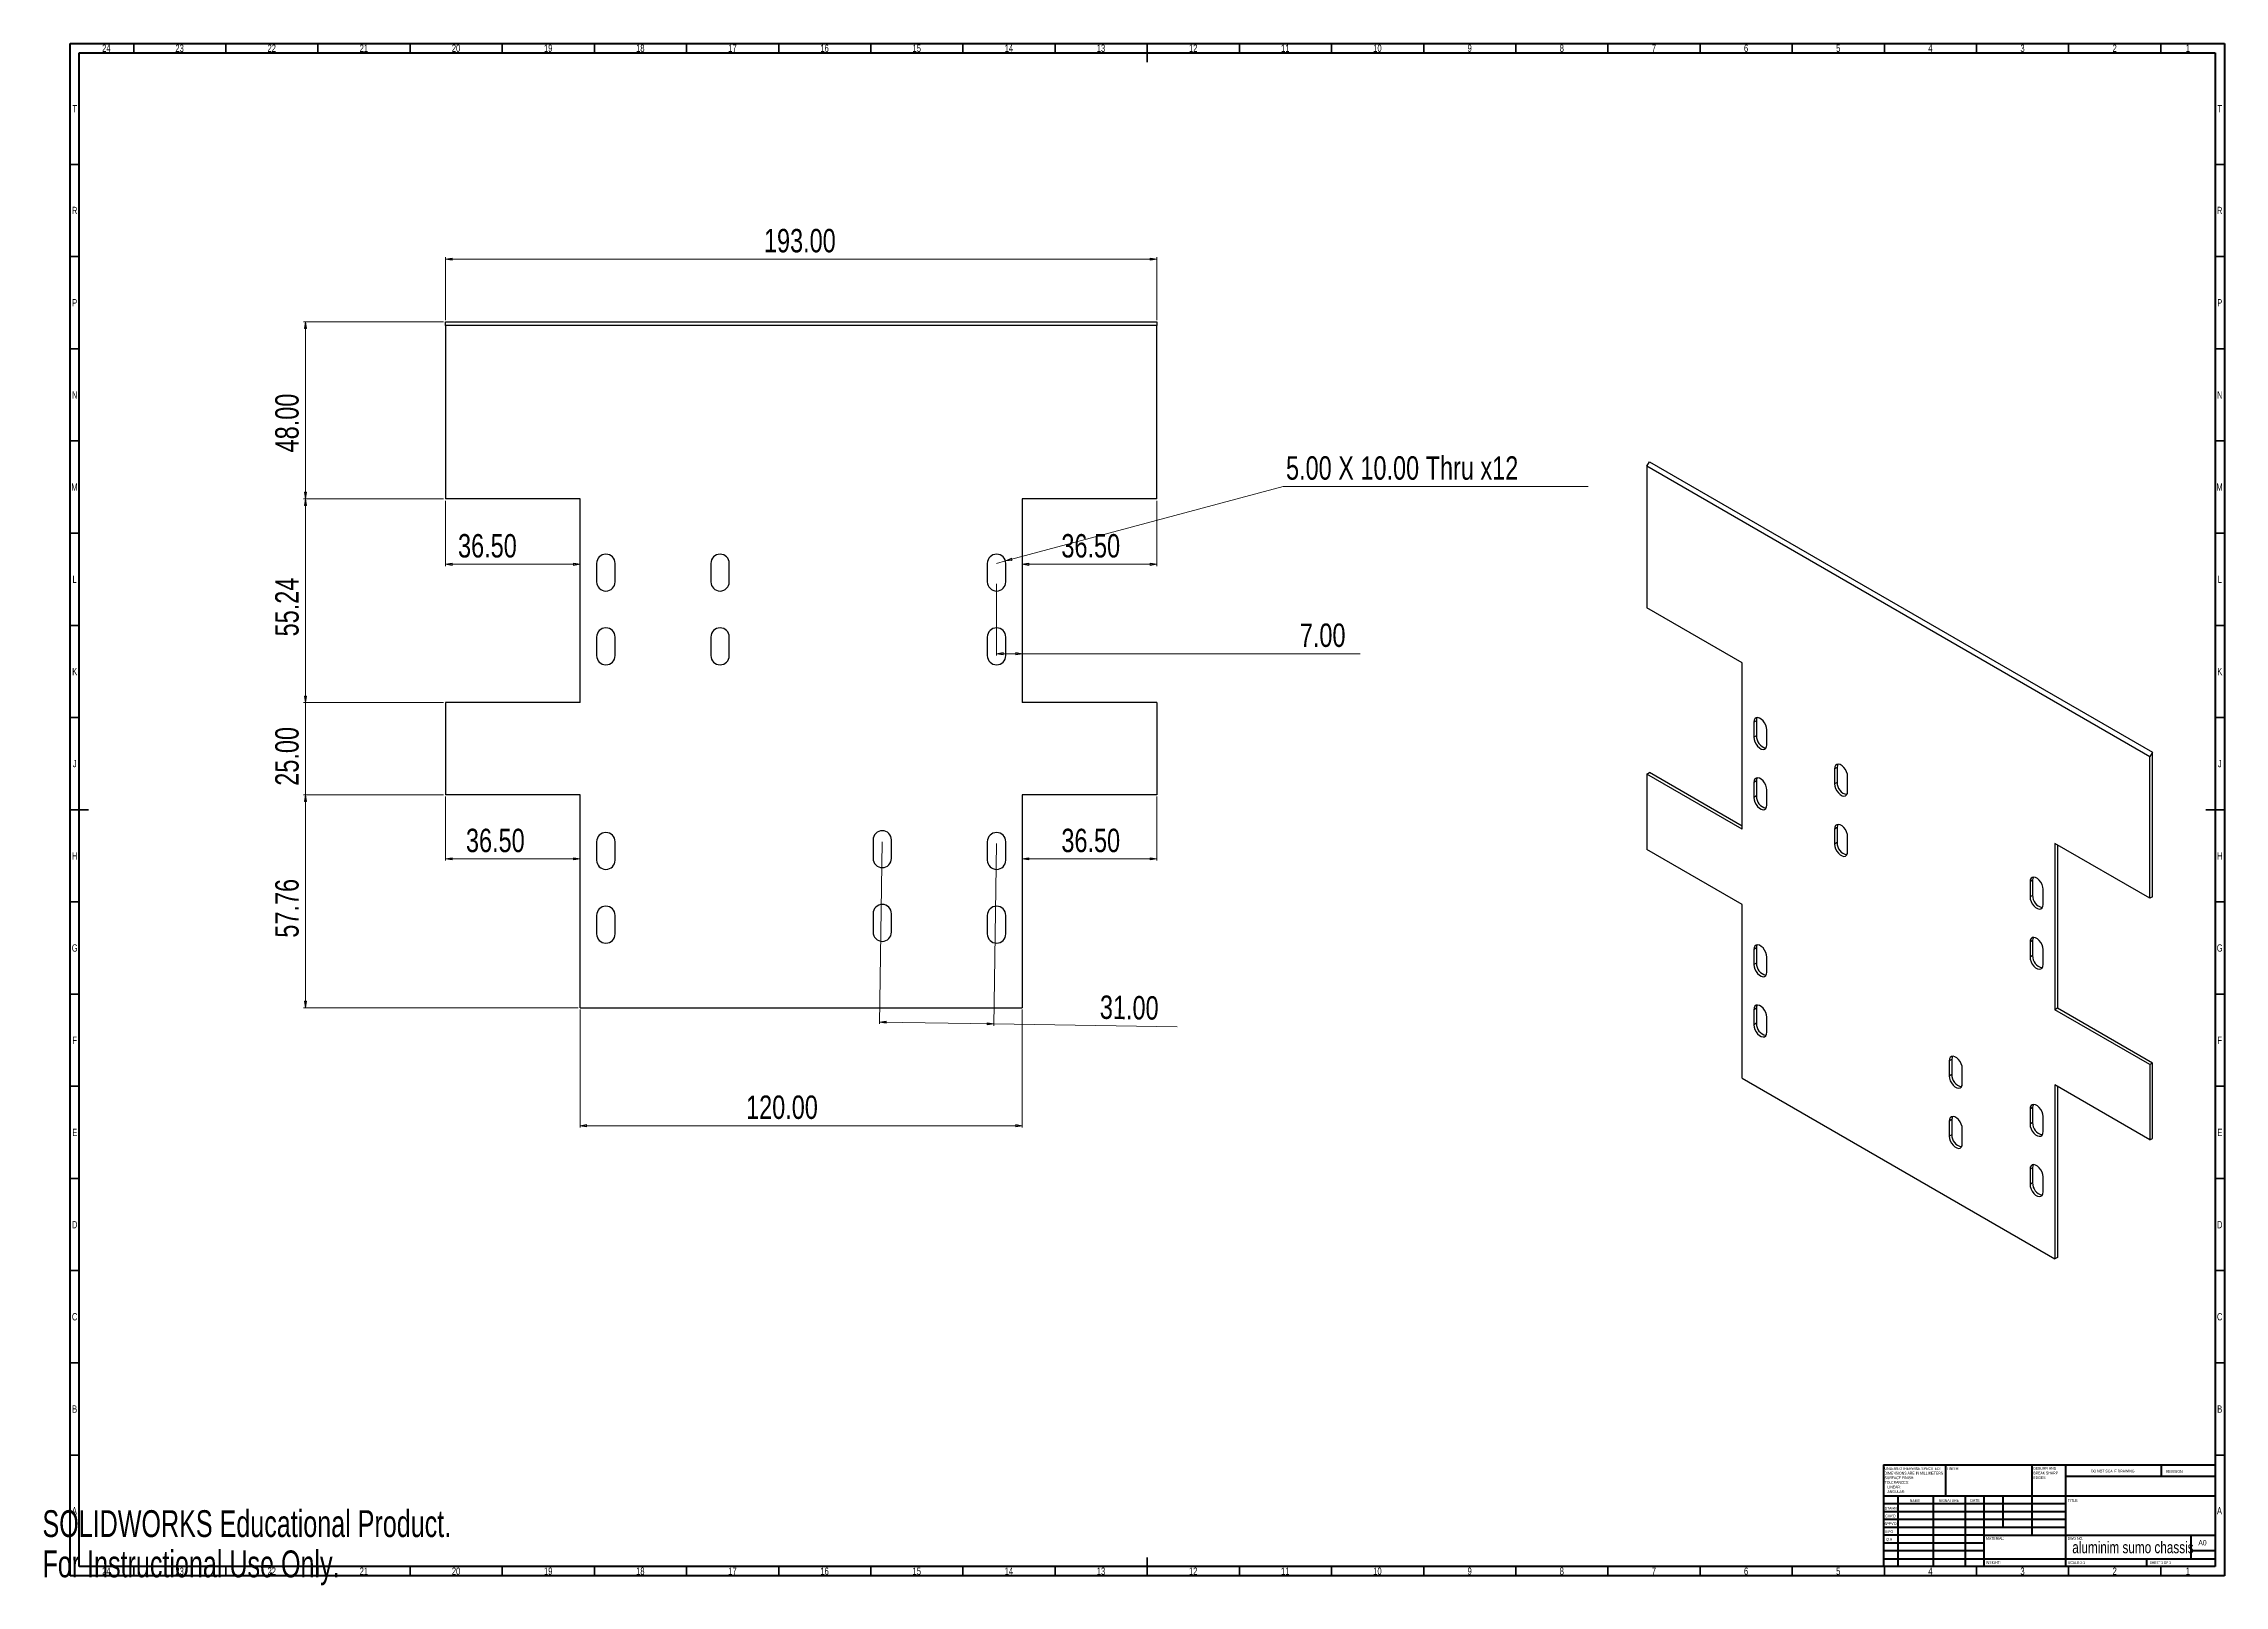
# Model space of a CAD drawing. Header units: millimetres. Extents: x 1 to 1184, y 0 to 836.
import ezdxf

# ---------------------------------------------------------------- set-up
doc = ezdxf.new("R2010")
doc.units = ezdxf.units.MM
doc.styles.add('SLDTEXTSTYLE0', font='TXT', dxfattribs={"width": 0.75})
doc.styles.add('SLDTEXTSTYLE1', font='TXT', dxfattribs={"width": 0.686449})
doc.styles.add('SLDTEXTSTYLE2', font='TXT', dxfattribs={"width": 0.6875})
doc.styles.add('SLDTEXTSTYLE3', font='TXT', dxfattribs={"width": 0.7})
doc.dimstyles.new('SLDDIMSTYLE0', dxfattribs={"dimtxt": 12.7, "dimasz": 3.556, "dimexe": 0, "dimexo": 0.0625, "dimgap": 3.175, "dimtad": 1, "dimlfac": 0.5, "dimrnd": 1e-09, "dimzin": 4, "dimdsep": 46, "dimtxsty": 'SLDTEXTSTYLE0', "dimblk1": 'CLOSED', "dimblk2": 'CLOSED', "dimsah": 1, "dimcen": 0.09, "dimadec": 0, "dimazin": 1, "dimtfac": 1, "dimtofl": 0, "dimtmove": 0, "dimatfit": 3, "dimldrblk": 'CLOSED', "dimfxl": 0, "dimfrac": 2, "dimtolj": 1, "dimtzin": 12, "dimarcsym": 0})
doc.dimstyles.new('SLDDIMSTYLE1', dxfattribs={"dimtxt": 12.7, "dimasz": 3.556, "dimexe": 0, "dimexo": 0.0625, "dimgap": 3.175, "dimtad": 1, "dimlfac": 0.5, "dimrnd": 1e-09, "dimzin": 12, "dimdsep": 46, "dimtxsty": 'SLDTEXTSTYLE0', "dimblk1": 'CLOSED', "dimblk2": 'CLOSED', "dimsah": 1, "dimcen": 0.09, "dimadec": 0, "dimazin": 3, "dimtfac": 1, "dimtofl": 0, "dimtmove": 0, "dimatfit": 3, "dimldrblk": 'CLOSED', "dimfxl": 0, "dimfrac": 2, "dimtolj": 1, "dimtzin": 12, "dimarcsym": 0})
doc.dimstyles.new('SLDDIMSTYLE2', dxfattribs={"dimtxt": 12.7, "dimasz": 3.556, "dimexe": 0, "dimexo": 0.0625, "dimgap": 3.175, "dimtad": 1, "dimlfac": 0.5, "dimrnd": 1e-09, "dimzin": 4, "dimdsep": 46, "dimtxsty": 'SLDTEXTSTYLE0', "dimblk1": 'CLOSED', "dimblk2": 'CLOSED', "dimsah": 1, "dimcen": 0.09, "dimadec": 0, "dimazin": 1, "dimtfac": 1, "dimtmove": 0, "dimatfit": 0, "dimldrblk": 'CLOSED', "dimfxl": 0, "dimfrac": 2, "dimtolj": 1, "dimtzin": 12, "dimarcsym": 0})
doc.dimstyles.new('SLDDIMSTYLE3', dxfattribs={"dimtxt": 12.7, "dimasz": 3.556, "dimexe": 0, "dimexo": 0.0625, "dimgap": 3.175, "dimtad": 0, "dimtih": 1, "dimtoh": 1, "dimlfac": 0.5, "dimrnd": 1e-09, "dimzin": 4, "dimdsep": 46, "dimtxsty": 'SLDTEXTSTYLE0', "dimblk1": 'CLOSED', "dimblk2": 'CLOSED', "dimsah": 1, "dimcen": 0, "dimadec": 0, "dimazin": 1, "dimtfac": 1, "dimtofl": 0, "dimtmove": 0, "dimatfit": 3, "dimldrblk": 'CLOSED', "dimfxl": 0, "dimfrac": 2, "dimtolj": 1, "dimtzin": 12, "dimarcsym": 0})

# ---------------------------------------------------------------- blocks, each defined once
blk = doc.blocks.new('_Closed')
at = {"color": 0, "linetype": 'ByBlock', "lineweight": -2}
for p, q in [((-1, 0.166667), (0, 0)), ((-1, 0.166667), (-1, -0.166667)), ((0, 0), (-1, -0.166667)), ((0, 0), (-1, 0))]:
    blk.add_line(p, q, dxfattribs=at)
blk = doc.blocks.new('_D')
at = {"color": 7, "linetype": 'Continuous', "lineweight": 0}
for p, q in [((218.7, 686.1), (218.7, 720.1)), ((218.7, 719.1), (604.7, 719.1)), ((604.7, 686.1), (604.7, 720.1))]:
    blk.add_line(p, q, dxfattribs=at)
at = {"color": 7, "linetype": 'Continuous', "lineweight": 18, "xscale": 3.556, "yscale": 3.556, "rotation": 180.0000000000004}
blk.add_blockref('_Closed', (218.7, 719.1, -1), dxfattribs=at)
at = {"color": 7, "linetype": 'Continuous', "lineweight": 18, "xscale": 3.556, "yscale": 3.556}
blk.add_blockref('_Closed', (604.7, 719.1, -1), dxfattribs=at)
at = {"color": 7, "linetype": 'Continuous', "lineweight": 18, "insert": (391.5, 735.5), "char_height": 12.7, "attachment_point": 1, "style": 'SLDTEXTSTYLE0'}
blk.add_mtext('193.00', dxfattribs=at)
blk = doc.blocks.new('_D_1')
at = {"color": 7, "linetype": 'Continuous', "lineweight": 0}
for p, q in [((217.7, 685.1), (141.7, 685.1)), ((142.7, 685.1), (142.7, 589.1)), ((217.7, 589.1), (141.7, 589.1))]:
    blk.add_line(p, q, dxfattribs=at)
at = {"color": 7, "linetype": 'Continuous', "lineweight": 18, "xscale": 3.556, "yscale": 3.556}
for p, rotation in [((142.7, 685.1, -1), 90.0000000000004), ((142.7, 589.1, -1), 270.0000000000004)]:
    blk.add_blockref('_Closed', p, dxfattribs=dict(at, rotation=rotation))
at = {"color": 7, "linetype": 'Continuous', "lineweight": 18, "insert": (126.3, 614.3), "char_height": 12.7, "attachment_point": 1, "rotation": 90, "style": 'SLDTEXTSTYLE0'}
blk.add_mtext('48.00', dxfattribs=at)
blk = doc.blocks.new('_D_2')
at = {"color": 7, "linetype": 'Continuous', "lineweight": 0}
for p, q in [((217.7, 589.1), (141.7, 589.1)), ((142.7, 478.6), (142.7, 589.1)), ((217.7, 478.6), (141.7, 478.6))]:
    blk.add_line(p, q, dxfattribs=at)
at = {"color": 7, "linetype": 'Continuous', "lineweight": 18, "xscale": 3.556, "yscale": 3.556}
for p, rotation in [((142.7, 589.1, -1), 90.00000000000041), ((142.7, 478.6, -1), 270.0000000000004)]:
    blk.add_blockref('_Closed', p, dxfattribs=dict(at, rotation=rotation))
at = {"color": 7, "linetype": 'Continuous', "lineweight": 18, "insert": (126.3, 514.5), "char_height": 12.7, "attachment_point": 1, "rotation": 90, "style": 'SLDTEXTSTYLE0'}
blk.add_mtext('55.24', dxfattribs=at)
blk = doc.blocks.new('_D_3')
at = {"color": 7, "linetype": 'Continuous', "lineweight": 0}
for p, q in [((217.7, 478.6), (141.7, 478.6)), ((142.7, 478.6), (142.7, 485)), ((142.7, 478.6), (142.7, 428.6)), ((217.7, 428.6), (141.7, 428.6)), ((142.7, 428.6), (142.7, 422.3))]:
    blk.add_line(p, q, dxfattribs=at)
at = {"color": 7, "linetype": 'Continuous', "lineweight": 18, "xscale": 3.556, "yscale": 3.556}
for p, rotation in [((142.7, 478.6, -1), 270.0000000000004), ((142.7, 428.6, -1), 90.0000000000004)]:
    blk.add_blockref('_Closed', p, dxfattribs=dict(at, rotation=rotation))
at = {"color": 7, "linetype": 'Continuous', "lineweight": 18, "insert": (126.3, 433.5), "char_height": 12.7, "attachment_point": 1, "rotation": 90, "style": 'SLDTEXTSTYLE0'}
blk.add_mtext('25.00', dxfattribs=at)
blk = doc.blocks.new('_D_4')
at = {"color": 7, "linetype": 'Continuous', "lineweight": 0}
for p, q in [((217.7, 428.6), (141.7, 428.6)), ((142.7, 313.1), (142.7, 428.6)), ((290.7, 313.1), (141.7, 313.1))]:
    blk.add_line(p, q, dxfattribs=at)
at = {"color": 7, "linetype": 'Continuous', "lineweight": 18, "xscale": 3.556, "yscale": 3.556}
for p, rotation in [((142.7, 428.6, -1), 90.0000000000004), ((142.7, 313.1, -1), 270.0000000000004)]:
    blk.add_blockref('_Closed', p, dxfattribs=dict(at, rotation=rotation))
at = {"color": 7, "linetype": 'Continuous', "lineweight": 18, "insert": (126.3, 351.1), "char_height": 12.7, "attachment_point": 1, "rotation": 90, "style": 'SLDTEXTSTYLE0'}
blk.add_mtext('57.76', dxfattribs=at)
blk = doc.blocks.new('_D_5')
at = {"color": 7, "linetype": 'Continuous', "lineweight": 0}
for p, q in [((291.7, 312.1), (291.7, 248.1)), ((531.7, 312.1), (531.7, 248.1)), ((291.7, 249.1), (531.7, 249.1))]:
    blk.add_line(p, q, dxfattribs=at)
at = {"color": 7, "linetype": 'Continuous', "lineweight": 18, "xscale": 3.556, "yscale": 3.556, "rotation": 180.0000000000004}
blk.add_blockref('_Closed', (291.7, 249.1, -1), dxfattribs=at)
at = {"color": 7, "linetype": 'Continuous', "lineweight": 18, "xscale": 3.556, "yscale": 3.556}
blk.add_blockref('_Closed', (531.7, 249.1, -1), dxfattribs=at)
at = {"color": 7, "linetype": 'Continuous', "lineweight": 18, "insert": (381.8, 265.5), "char_height": 12.7, "attachment_point": 1, "style": 'SLDTEXTSTYLE0'}
blk.add_mtext('120.00', dxfattribs=at)
blk = doc.blocks.new('_D_6')
at = {"color": 7, "linetype": 'Continuous', "lineweight": 0}
for p, q in [((522.5, 555.4), (673.2, 595.8)), ((673.2, 595.8), (838.7, 595.8)), ((517.7, 554.1), (522.5, 555.4))]:
    blk.add_line(p, q, dxfattribs=at)
at = {"color": 7, "linetype": 'Continuous', "lineweight": 18, "xscale": 3.556, "yscale": 3.556, "rotation": 195.0000000000003}
blk.add_blockref('_Closed', (522.5, 555.4, -1), dxfattribs=at)
at = {"color": 7, "linetype": 'Continuous', "lineweight": 18, "insert": (674.8, 612.2), "char_height": 12.7, "attachment_point": 1, "style": 'SLDTEXTSTYLE0'}
blk.add_mtext('5.00 X 10.00 Thru x12', dxfattribs=at)
blk = doc.blocks.new('_D_7')
at = {"color": 7, "linetype": 'Continuous', "lineweight": 0}
for p, q in [((218.7, 427.6), (218.7, 392.9)), ((291.7, 393.9), (218.7, 393.9))]:
    blk.add_line(p, q, dxfattribs=at)
at = {"color": 7, "linetype": 'Continuous', "lineweight": 18, "xscale": 3.556, "yscale": 3.556, "rotation": 180.0000000000004}
blk.add_blockref('_Closed', (218.7, 393.9, -1), dxfattribs=at)
at = {"color": 7, "linetype": 'Continuous', "lineweight": 18, "xscale": 3.556, "yscale": 3.556}
blk.add_blockref('_Closed', (291.7, 393.9, -1), dxfattribs=at)
at = {"color": 7, "linetype": 'Continuous', "lineweight": 18, "insert": (229.8, 410.2), "char_height": 12.7, "attachment_point": 1, "style": 'SLDTEXTSTYLE0'}
blk.add_mtext('36.50', dxfattribs=at)
blk = doc.blocks.new('_D_8')
at = {"color": 7, "linetype": 'Continuous', "lineweight": 0}
for p, q in [((604.7, 427.6), (604.7, 392.9)), ((604.7, 393.9), (531.7, 393.9))]:
    blk.add_line(p, q, dxfattribs=at)
at = {"color": 7, "linetype": 'Continuous', "lineweight": 18, "xscale": 3.556, "yscale": 3.556, "rotation": 180.0000000000004}
blk.add_blockref('_Closed', (531.7, 393.9, -1), dxfattribs=at)
at = {"color": 7, "linetype": 'Continuous', "lineweight": 18, "xscale": 3.556, "yscale": 3.556}
blk.add_blockref('_Closed', (604.7, 393.9, -1), dxfattribs=at)
at = {"color": 7, "linetype": 'Continuous', "lineweight": 18, "insert": (552.9, 410.2), "char_height": 12.7, "attachment_point": 1, "style": 'SLDTEXTSTYLE0'}
blk.add_mtext('36.50', dxfattribs=at)
blk = doc.blocks.new('_D_9')
at = {"color": 7, "linetype": 'Continuous', "lineweight": 0}
for p, q in [((218.7, 588.1), (218.7, 552.6)), ((291.7, 553.6), (218.7, 553.6))]:
    blk.add_line(p, q, dxfattribs=at)
at = {"color": 7, "linetype": 'Continuous', "lineweight": 18, "xscale": 3.556, "yscale": 3.556, "rotation": 180.0000000000004}
blk.add_blockref('_Closed', (218.7, 553.6, -1), dxfattribs=at)
at = {"color": 7, "linetype": 'Continuous', "lineweight": 18, "xscale": 3.556, "yscale": 3.556}
blk.add_blockref('_Closed', (291.7, 553.6, -1), dxfattribs=at)
at = {"color": 7, "linetype": 'Continuous', "lineweight": 18, "insert": (225.5, 570), "char_height": 12.7, "attachment_point": 1, "style": 'SLDTEXTSTYLE0'}
blk.add_mtext('36.50', dxfattribs=at)
blk = doc.blocks.new('_D_10')
at = {"color": 7, "linetype": 'Continuous', "lineweight": 0}
for p, q in [((604.7, 588.1), (604.7, 552.6)), ((604.7, 553.6), (531.7, 553.6))]:
    blk.add_line(p, q, dxfattribs=at)
at = {"color": 7, "linetype": 'Continuous', "lineweight": 18, "xscale": 3.556, "yscale": 3.556, "rotation": 180.0000000000004}
blk.add_blockref('_Closed', (531.7, 553.6, -1), dxfattribs=at)
at = {"color": 7, "linetype": 'Continuous', "lineweight": 18, "xscale": 3.556, "yscale": 3.556}
blk.add_blockref('_Closed', (604.7, 553.6, -1), dxfattribs=at)
at = {"color": 7, "linetype": 'Continuous', "lineweight": 18, "insert": (552.9, 570), "char_height": 12.7, "attachment_point": 1, "style": 'SLDTEXTSTYLE0'}
blk.add_mtext('36.50', dxfattribs=at)
blk = doc.blocks.new('_D_11')
at = {"color": 7, "linetype": 'Continuous', "lineweight": 0}
for p, q in [((455.7, 403.1), (454.2, 304.3)), ((517.7, 402.1), (516.2, 303.3)), ((454.2, 305.3), (516.2, 304.3)), ((516.2, 304.3), (615.8, 302.8))]:
    blk.add_line(p, q, dxfattribs=at)
at = {"color": 7, "linetype": 'Continuous', "lineweight": 18, "xscale": 3.556, "yscale": 3.556}
for p, rotation in [((454.2, 305.3, -1), 179.1095225307672), ((516.2, 304.3, -1), 359.1095225307672)]:
    blk.add_blockref('_Closed', p, dxfattribs=dict(at, rotation=rotation))
at = {"color": 7, "linetype": 'Continuous', "lineweight": 18, "insert": (573.9, 319.8), "char_height": 12.7, "attachment_point": 1, "rotation": 359.1095, "style": 'SLDTEXTSTYLE0'}
blk.add_mtext('31.00', dxfattribs=at)
blk = doc.blocks.new('_D_12')
at = {"color": 7, "linetype": 'Continuous', "lineweight": 0}
for p, q in [((517.7, 543.1), (517.7, 504.1)), ((517.7, 505.1), (531.7, 505.1)), ((531.7, 505.1), (715.1, 505.1))]:
    blk.add_line(p, q, dxfattribs=at)
at = {"color": 7, "linetype": 'Continuous', "lineweight": 18, "xscale": 3.556, "yscale": 3.556, "rotation": 180.0000000000004}
blk.add_blockref('_Closed', (517.7, 505.1, -1), dxfattribs=at)
at = {"color": 7, "linetype": 'Continuous', "lineweight": 18, "xscale": 3.556, "yscale": 3.556}
blk.add_blockref('_Closed', (531.7, 505.1, -1), dxfattribs=at)
at = {"color": 7, "linetype": 'Continuous', "lineweight": 18, "insert": (682.3, 521.5), "char_height": 12.7, "attachment_point": 1, "style": 'SLDTEXTSTYLE0'}
blk.add_mtext('7.00', dxfattribs=at)

msp = doc.modelspace()

# ---------------------------------------------------------------- linework, layer by layer
at = {"color": 7, "linetype": 'Continuous', "lineweight": 70}
for p, q in [((15, 5), (15, 836)), ((15, 836), (1184, 836)), ((20, 10), (20, 831)), ((20, 831), (1179, 831)), ((1179, 831), (1179, 10)), ((1184, 836), (1184, 5)), ((1184, 5), (15, 5)), ((1179, 10), (20, 10))]:
    msp.add_line(p, q, dxfattribs=at)
at = {"color": 7, "linetype": 'Continuous', "lineweight": 35}
for p, q in [((49.5, 831), (49.5, 836)), ((99.5, 831), (99.5, 836)), ((149.5, 831), (149.5, 836)), ((199.5, 831), (199.5, 836)), ((249.5, 831), (249.5, 836)), ((299.5, 831), (299.5, 836)), ((349.5, 831), (349.5, 836)), ((399.5, 831), (399.5, 836)), ((449.5, 831), (449.5, 836)), ((499.5, 831), (499.5, 836)), ((549.5, 831), (549.5, 836)), ((599.5, 836), (599.5, 826)), ((599.5, 831), (599.5, 836)), ((649.5, 831), (649.5, 836)), ((699.5, 831), (699.5, 836)), ((749.5, 831), (749.5, 836)), ((799.5, 831), (799.5, 836)), ((849.5, 831), (849.5, 836)), ((899.5, 831), (899.5, 836)), ((949.5, 831), (949.5, 836)), ((999.5, 831), (999.5, 836)), ((1049.5, 831), (1049.5, 836)), ((1099.5, 831), (1099.5, 836)), ((1149.5, 831), (1149.5, 836)), ((20, 770.5), (15, 770.5)), ((1179, 770.5), (1184, 770.5)), ((20, 720.5), (15, 720.5)), ((1179, 720.5), (1184, 720.5)), ((20, 670.5), (15, 670.5)), ((1179, 670.5), (1184, 670.5)), ((20, 620.5), (15, 620.5)), ((1179, 620.5), (1184, 620.5)), ((20, 570.5), (15, 570.5)), ((1179, 570.5), (1184, 570.5)), ((20, 520.5), (15, 520.5)), ((1179, 520.5), (1184, 520.5)), ((20, 470.5), (15, 470.5)), ((1179, 470.5), (1184, 470.5)), ((15, 420.5), (25, 420.5)), ((20, 420.5), (15, 420.5)), ((1184, 420.5), (1174, 420.5)), ((1179, 420.5), (1184, 420.5)), ((20, 370.5), (15, 370.5)), ((1179, 370.5), (1184, 370.5)), ((20, 320.5), (15, 320.5)), ((1179, 320.5), (1184, 320.5)), ((20, 270.5), (15, 270.5)), ((1179, 270.5), (1184, 270.5)), ((20, 220.5), (15, 220.5)), ((1179, 220.5), (1184, 220.5)), ((20, 170.5), (15, 170.5)), ((1179, 170.5), (1184, 170.5)), ((20, 120.5), (15, 120.5)), ((1179, 120.5), (1184, 120.5)), ((20, 70.5), (15, 70.5)), ((1179, 70.5), (1184, 70.5)), ((599.5, 5), (599.5, 15)), ((49.5, 10), (49.5, 5)), ((99.5, 10), (99.5, 5)), ((149.5, 10), (149.5, 5)), ((199.5, 10), (199.5, 5)), ((249.5, 10), (249.5, 5)), ((299.5, 10), (299.5, 5)), ((349.5, 10), (349.5, 5)), ((399.5, 10), (399.5, 5)), ((449.5, 10), (449.5, 5)), ((499.5, 10), (499.5, 5)), ((549.5, 10), (549.5, 5)), ((599.5, 10), (599.5, 5)), ((649.5, 10), (649.5, 5)), ((699.5, 10), (699.5, 5)), ((749.5, 10), (749.5, 5)), ((799.5, 10), (799.5, 5)), ((849.5, 10), (849.5, 5)), ((899.5, 10), (899.5, 5)), ((949.5, 10), (949.5, 5)), ((999.5, 10), (999.5, 5)), ((1049.5, 10), (1049.5, 5)), ((1099.5, 10), (1099.5, 5)), ((1149.5, 10), (1149.5, 5))]:
    msp.add_line(p, q, dxfattribs=at)
at = {"color": 7, "linetype": 'Continuous', "lineweight": 25}
for p, q in [((218.711, 685.111), (604.711, 685.111)), ((218.711, 683.111), (218.711, 685.111)), ((218.711, 683.111), (218.711, 589.111)), ((604.711, 683.111), (218.711, 683.111)), ((604.711, 685.111), (604.711, 683.111)), ((604.711, 589.111), (604.711, 683.111)), ((870.65, 606.762), (872.064, 609.212)), ((1143.593, 449.195), (870.65, 606.762)), ((870.65, 606.762), (870.65, 530.007)), ((872.064, 609.212), (1145.007, 451.645)), ((291.711, 589.111), (218.711, 589.111)), ((291.711, 478.63), (291.711, 589.111)), ((604.711, 589.111), (531.711, 589.111)), ((531.711, 589.111), (531.711, 478.63)), ((300.711, 554.111), (300.711, 544.111)), ((310.711, 544.111), (310.711, 554.111)), ((362.711, 554.111), (362.711, 544.111)), ((372.711, 544.111), (372.711, 554.111)), ((512.711, 554.111), (512.711, 544.111)), ((522.711, 544.111), (522.711, 554.111)), ((922.269, 500.208), (870.65, 530.007)), ((300.711, 514.111), (300.711, 504.111)), ((310.711, 504.111), (310.711, 514.111)), ((362.711, 514.111), (362.711, 504.111)), ((372.711, 504.111), (372.711, 514.111)), ((512.711, 514.111), (512.711, 504.111)), ((522.711, 504.111), (522.711, 514.111)), ((922.269, 409.996), (922.269, 500.208)), ((218.711, 478.63), (218.711, 428.63)), ((291.711, 478.63), (218.711, 478.63)), ((604.711, 478.63), (531.711, 478.63)), ((604.711, 478.63), (604.711, 428.63)), ((930.047, 468.772), (928.633, 467.956)), ((928.633, 467.956), (928.633, 459.79)), ((930.047, 468.772), (930.047, 460.607)), ((935.704, 455.708), (935.704, 463.874)), ((930.047, 460.607), (928.633, 459.79)), ((1145.007, 451.645), (1143.593, 449.195)), ((1145.007, 373.257), (1145.007, 451.645)), ((870.65, 439.794), (872.064, 440.611)), ((870.65, 439.794), (870.65, 398.967)), ((922.269, 409.996), (870.65, 439.794)), ((922.269, 411.628), (872.064, 440.611)), ((973.887, 443.463), (972.473, 442.647)), ((972.473, 442.647), (972.473, 434.482)), ((973.887, 443.463), (973.887, 435.298)), ((979.544, 430.4), (979.544, 438.565)), ((1143.593, 372.441), (1143.593, 449.195)), ((291.711, 428.63), (218.711, 428.63)), ((291.711, 313.111), (291.711, 428.63)), ((531.711, 428.63), (531.711, 313.111)), ((604.711, 428.63), (531.711, 428.63)), ((930.047, 436.11), (928.633, 435.294)), ((928.633, 435.294), (928.633, 427.129)), ((930.047, 427.945), (928.633, 427.129)), ((930.047, 436.11), (930.047, 427.945)), ((935.704, 423.047), (935.704, 431.212)), ((973.887, 435.298), (972.473, 434.482)), ((300.711, 403.148), (300.711, 393.148)), ((310.711, 393.148), (310.711, 403.148)), ((450.711, 404.111), (450.711, 394.111)), ((460.711, 394.111), (460.711, 404.111)), ((512.711, 403.148), (512.711, 393.148)), ((522.711, 393.148), (522.711, 403.148)), ((973.887, 410.802), (972.473, 409.985)), ((972.473, 409.985), (972.473, 401.82)), ((973.887, 402.636), (972.473, 401.82)), ((973.887, 410.802), (973.887, 402.636)), ((979.544, 397.738), (979.544, 405.903)), ((922.269, 369.169), (870.65, 398.967)), ((1143.593, 372.441), (1091.974, 402.24)), ((1091.974, 402.24), (1091.974, 312.027)), ((1093.389, 401.423), (1093.389, 312.843)), ((1079.953, 382.233), (1078.539, 381.416)), ((1078.539, 381.416), (1078.539, 373.251)), ((1079.953, 382.233), (1079.953, 374.067)), ((922.269, 274.843), (922.269, 369.169)), ((1079.953, 374.067), (1078.539, 373.251)), ((1085.61, 369.169), (1085.61, 377.334)), ((1145.007, 373.257), (1143.593, 372.441)), ((300.711, 363.148), (300.711, 353.148)), ((310.711, 353.148), (310.711, 363.148)), ((450.711, 364.111), (450.711, 354.111)), ((460.711, 354.111), (460.711, 364.111)), ((512.711, 363.148), (512.711, 353.148)), ((522.711, 353.148), (522.711, 363.148)), ((930.047, 345.504), (928.633, 344.688)), ((928.633, 344.688), (928.633, 336.522)), ((930.047, 345.504), (930.047, 337.339)), ((1079.953, 349.571), (1078.539, 348.755)), ((1078.539, 348.755), (1078.539, 340.589)), ((1079.953, 349.571), (1079.953, 341.406)), ((1085.61, 336.507), (1085.61, 344.673)), ((930.047, 337.339), (928.633, 336.522)), ((935.704, 332.44), (935.704, 340.606)), ((1079.953, 341.406), (1078.539, 340.589)), ((291.711, 313.111), (531.711, 313.111)), ((930.047, 312.843), (928.633, 312.026)), ((928.633, 312.026), (928.633, 303.861)), ((930.047, 312.843), (930.047, 304.677)), ((935.704, 299.779), (935.704, 307.944)), ((1093.389, 312.843), (1091.974, 312.027)), ((1143.593, 282.228), (1091.974, 312.027)), ((1145.007, 283.044), (1093.389, 312.843)), ((930.047, 304.677), (928.633, 303.861)), ((1036.113, 285.06), (1034.699, 284.244)), ((1034.699, 284.244), (1034.699, 276.079)), ((1036.113, 285.06), (1036.113, 276.895)), ((922.269, 274.843), (1091.974, 176.874)), ((1036.113, 276.895), (1034.699, 276.079)), ((1041.77, 271.997), (1041.77, 280.162)), ((1145.007, 283.044), (1143.593, 282.228)), ((1143.593, 282.228), (1143.593, 241.401)), ((1145.007, 242.217), (1145.007, 283.044)), ((1091.974, 271.2), (1091.974, 176.874)), ((1143.593, 241.401), (1091.974, 271.2)), ((1093.389, 270.383), (1093.389, 177.691)), ((1036.113, 252.399), (1034.699, 251.582)), ((1034.699, 251.582), (1034.699, 243.417)), ((1036.113, 252.399), (1036.113, 244.233)), ((1079.953, 258.965), (1078.539, 258.148)), ((1078.539, 258.148), (1078.539, 249.983)), ((1079.953, 250.799), (1078.539, 249.983)), ((1079.953, 258.965), (1079.953, 250.799)), ((1085.61, 245.901), (1085.61, 254.066)), ((1036.113, 244.233), (1034.699, 243.417)), ((1041.77, 239.335), (1041.77, 247.5)), ((1143.593, 241.401), (1145.007, 242.217)), ((1079.953, 226.303), (1078.539, 225.487)), ((1078.539, 225.487), (1078.539, 217.321)), ((1079.953, 226.303), (1079.953, 218.138)), ((1079.953, 218.138), (1078.539, 217.321)), ((1085.61, 213.239), (1085.61, 221.405)), ((1093.389, 177.691), (1091.974, 176.874))]:
    msp.add_line(p, q, dxfattribs=at)
at = {"color": 7, "linetype": 'Continuous', "lineweight": 50}
for p, q in [((999, 65.25), (1179, 65.25)), ((999, 65.25), (999, 10)), ((1032.8, 48.25), (1032.8, 65.25)), ((1079.6, 65.25), (1079.6, 27)), ((1097.8, 65.25), (1097.8, 10)), ((1149.8, 58.875), (1149.8, 65.25)), ((1179, 48.25), (999, 48.25)), ((1006.8, 48.25), (1006.8, 10)), ((1025.991, 48.25), (1025.991, 10)), ((1043.399, 48.25), (1043.399, 10)), ((1053.6, 10), (1053.6, 48.25)), ((1064, 31.25), (1064, 48.25)), ((1179, 58.875), (1097.8, 58.875)), ((1097.8, 44), (999, 44)), ((1097.8, 39.75), (999, 39.75)), ((1097.8, 35.5), (999, 35.5)), ((1097.8, 31.25), (999, 31.25)), ((1053.6, 27), (999, 27)), ((1053.6, 27), (1179, 27)), ((1166, 14.25), (1166, 27)), ((1053.6, 22.75), (999, 22.75)), ((1053.6, 18.5), (999, 18.5)), ((999, 14.25), (1179, 14.25)), ((1142, 10), (1142, 14.25)), ((1179, 18.5), (1166, 18.5))]:
    msp.add_line(p, q, dxfattribs=at)
at = {"color": 7, "linetype": 'Continuous', "lineweight": 25, "flags": 128}
for points in [[(935.704, 463.874), (935.56, 465.107), (935.142, 466.405), (934.483, 467.664), (933.637, 468.781), (932.671, 469.665), (931.665, 470.246), (930.699, 470.476), (929.853, 470.337), (929.194, 469.839), (928.776, 469.023), (928.633, 467.956)], [(930.478, 470.476), (930.19, 469.84), (930.047, 468.772)], [(928.633, 459.79), (928.776, 458.557), (929.194, 457.259), (929.853, 456), (930.699, 454.883), (931.665, 453.999), (932.671, 453.418), (933.637, 453.188), (934.483, 453.327), (935.142, 453.825), (935.56, 454.641), (935.704, 455.708)], [(979.544, 438.565), (979.401, 439.798), (978.983, 441.096), (978.324, 442.355), (977.477, 443.472), (976.512, 444.357), (975.506, 444.938), (974.54, 445.168), (973.694, 445.028), (973.035, 444.53), (972.616, 443.715), (972.473, 442.647)], [(974.318, 445.168), (974.031, 444.531), (973.887, 443.463)], [(935.704, 431.212), (935.56, 432.445), (935.142, 433.743), (934.483, 435.002), (933.637, 436.119), (932.671, 437.004), (931.665, 437.585), (930.699, 437.815), (929.853, 437.675), (929.194, 437.177), (928.776, 436.362), (928.633, 435.294)], [(928.633, 427.129), (928.776, 425.896), (929.194, 424.597), (929.853, 423.339), (930.699, 422.222), (931.665, 421.337), (932.671, 420.756), (933.637, 420.526), (934.483, 420.666), (935.142, 421.163), (935.56, 421.979), (935.704, 423.047)], [(930.478, 437.815), (930.19, 437.178), (930.047, 436.11)], [(972.473, 434.482), (972.616, 433.249), (973.035, 431.95), (973.694, 430.692), (974.54, 429.575), (975.506, 428.69), (976.512, 428.109), (977.477, 427.879), (978.324, 428.019), (978.983, 428.516), (979.401, 429.332), (979.544, 430.4)], [(979.544, 405.903), (979.401, 407.136), (978.983, 408.435), (978.324, 409.693), (977.477, 410.81), (976.512, 411.695), (975.506, 412.276), (974.54, 412.506), (973.694, 412.367), (973.035, 411.869), (972.616, 411.053), (972.473, 409.985)], [(974.318, 412.506), (974.031, 411.869), (973.887, 410.802)], [(972.473, 401.82), (972.616, 400.587), (973.035, 399.289), (973.694, 398.03), (974.54, 396.913), (975.506, 396.028), (976.512, 395.447), (977.477, 395.217), (978.324, 395.357), (978.983, 395.855), (979.401, 396.67), (979.544, 397.738)], [(1085.61, 377.334), (1085.467, 378.567), (1085.049, 379.866), (1084.39, 381.124), (1083.544, 382.241), (1082.578, 383.126), (1081.572, 383.707), (1080.606, 383.937), (1079.76, 383.798), (1079.101, 383.3), (1078.682, 382.484), (1078.539, 381.416)], [(1080.384, 383.937), (1080.097, 383.3), (1079.953, 382.233)], [(1078.539, 373.251), (1078.682, 372.018), (1079.101, 370.72), (1079.76, 369.461), (1080.606, 368.344), (1081.572, 367.459), (1082.578, 366.878), (1083.544, 366.648), (1084.39, 366.788), (1085.049, 367.286), (1085.467, 368.101), (1085.61, 369.169)], [(935.704, 340.606), (935.56, 341.839), (935.142, 343.137), (934.483, 344.396), (933.637, 345.513), (932.671, 346.397), (931.665, 346.978), (930.699, 347.208), (929.853, 347.069), (929.194, 346.571), (928.776, 345.755), (928.633, 344.688)], [(930.478, 347.208), (930.19, 346.572), (930.047, 345.504)], [(1085.61, 344.673), (1085.467, 345.906), (1085.049, 347.204), (1084.39, 348.463), (1083.544, 349.58), (1082.578, 350.464), (1081.572, 351.045), (1080.606, 351.275), (1079.76, 351.136), (1079.101, 350.638), (1078.682, 349.822), (1078.539, 348.755)], [(1080.384, 351.275), (1080.097, 350.639), (1079.953, 349.571)], [(928.633, 336.522), (928.776, 335.289), (929.194, 333.991), (929.853, 332.732), (930.699, 331.615), (931.665, 330.731), (932.671, 330.15), (933.637, 329.92), (934.483, 330.059), (935.142, 330.557), (935.56, 331.373), (935.704, 332.44)], [(1078.539, 340.589), (1078.682, 339.357), (1079.101, 338.058), (1079.76, 336.799), (1080.606, 335.683), (1081.572, 334.798), (1082.578, 334.217), (1083.544, 333.987), (1084.39, 334.126), (1085.049, 334.624), (1085.467, 335.44), (1085.61, 336.507)], [(935.704, 307.944), (935.56, 309.177), (935.142, 310.475), (934.483, 311.734), (933.637, 312.851), (932.671, 313.736), (931.665, 314.317), (930.699, 314.547), (929.853, 314.407), (929.194, 313.909), (928.776, 313.094), (928.633, 312.026)], [(930.478, 314.547), (930.19, 313.91), (930.047, 312.843)], [(928.633, 303.861), (928.776, 302.628), (929.194, 301.329), (929.853, 300.071), (930.699, 298.954), (931.665, 298.069), (932.671, 297.488), (933.637, 297.258), (934.483, 297.398), (935.142, 297.895), (935.56, 298.711), (935.704, 299.779)], [(1041.77, 280.162), (1041.627, 281.395), (1041.208, 282.693), (1040.549, 283.952), (1039.703, 285.069), (1038.737, 285.954), (1037.731, 286.535), (1036.765, 286.765), (1035.919, 286.625), (1035.26, 286.127), (1034.842, 285.312), (1034.699, 284.244)], [(1036.544, 286.765), (1036.256, 286.128), (1036.113, 285.06)], [(1034.699, 276.079), (1034.842, 274.846), (1035.26, 273.547), (1035.919, 272.289), (1036.765, 271.172), (1037.731, 270.287), (1038.737, 269.706), (1039.703, 269.476), (1040.549, 269.615), (1041.208, 270.113), (1041.627, 270.929), (1041.77, 271.997)], [(1085.61, 254.066), (1085.467, 255.299), (1085.049, 256.598), (1084.39, 257.856), (1083.544, 258.973), (1082.578, 259.858), (1081.572, 260.439), (1080.606, 260.669), (1079.76, 260.53), (1079.101, 260.032), (1078.682, 259.216), (1078.539, 258.148)], [(1080.384, 260.669), (1080.097, 260.032), (1079.953, 258.965)], [(1041.77, 247.5), (1041.627, 248.733), (1041.208, 250.032), (1040.549, 251.29), (1039.703, 252.407), (1038.737, 253.292), (1037.731, 253.873), (1036.765, 254.103), (1035.919, 253.963), (1035.26, 253.466), (1034.842, 252.65), (1034.699, 251.582)], [(1036.544, 254.103), (1036.256, 253.466), (1036.113, 252.399)], [(1078.539, 249.983), (1078.682, 248.75), (1079.101, 247.452), (1079.76, 246.193), (1080.606, 245.076), (1081.572, 244.191), (1082.578, 243.61), (1083.544, 243.38), (1084.39, 243.52), (1085.049, 244.018), (1085.467, 244.833), (1085.61, 245.901)], [(1034.699, 243.417), (1034.842, 242.184), (1035.26, 240.886), (1035.919, 239.627), (1036.765, 238.51), (1037.731, 237.625), (1038.737, 237.044), (1039.703, 236.814), (1040.549, 236.954), (1041.208, 237.452), (1041.627, 238.267), (1041.77, 239.335)], [(1085.61, 221.405), (1085.467, 222.638), (1085.049, 223.936), (1084.39, 225.195), (1083.544, 226.312), (1082.578, 227.196), (1081.572, 227.777), (1080.606, 228.007), (1079.76, 227.868), (1079.101, 227.37), (1078.682, 226.554), (1078.539, 225.487)], [(1080.384, 228.007), (1080.097, 227.371), (1079.953, 226.303)], [(1078.539, 217.321), (1078.682, 216.089), (1079.101, 214.79), (1079.76, 213.531), (1080.606, 212.415), (1081.572, 211.53), (1082.578, 210.949), (1083.544, 210.719), (1084.39, 210.858), (1085.049, 211.356), (1085.467, 212.172), (1085.61, 213.239)]]:
    msp.add_lwpolyline(points, dxfattribs=at)
at = {"color": 7, "linetype": 'Continuous', "lineweight": 25}
for centre, radius, start, end in [((305.711, 554.111), 5, 0, 180), ((367.711, 554.111), 5, 0, 180), ((517.711, 554.111), 5, 0, 180), ((305.711, 544.111), 5, 180, 0), ((367.711, 544.111), 5, 180, 0), ((517.711, 544.111), 5, 180, 0), ((305.711, 514.111), 5, 0, 180), ((367.711, 514.111), 5, 0, 180), ((517.711, 514.111), 5, 0, 180), ((305.711, 504.111), 5, 180, 0), ((367.711, 504.111), 5, 180, 0), ((517.711, 504.111), 5, 180, 0), ((936.554, 460.387), 6.51, 178.068244, 258.656535), ((936.554, 427.726), 6.51, 178.068244, 258.656535), ((980.394, 435.079), 6.51, 178.068244, 258.656535), ((305.711, 403.148), 5, 0, 180), ((455.711, 404.111), 5, 0, 180), ((517.711, 403.148), 5, 0, 180), ((980.394, 402.417), 6.51, 178.068244, 258.656535), ((305.711, 393.148), 5, 180, 0), ((455.711, 394.111), 5, 180, 0), ((517.711, 393.148), 5, 180, 0), ((305.711, 363.148), 5, 0, 180), ((455.711, 364.111), 5, 0, 180), ((517.711, 363.148), 5, 0, 180), ((1086.46, 373.848), 6.51, 178.068244, 258.656535), ((305.711, 353.148), 5, 180, 0), ((455.711, 354.111), 5, 180, 0), ((517.711, 353.148), 5, 180, 0), ((936.554, 337.119), 6.51, 178.068244, 258.656535), ((1086.46, 341.186), 6.51, 178.068244, 258.656535), ((936.554, 304.458), 6.51, 178.068244, 258.656535), ((1042.62, 276.676), 6.51, 178.068244, 258.656535), ((1086.46, 250.58), 6.51, 178.068244, 258.656535), ((1042.62, 244.014), 6.51, 178.068244, 258.656535), ((1086.46, 217.918), 6.51, 178.068244, 258.656535)]:
    msp.add_arc(centre, radius, start, end, dxfattribs=at)

# ---------------------------------------------------------------- texts
at = {"color": 7, "linetype": 'Continuous', "lineweight": 0}
for s, insert, char_height, attachment_point, style in [('24', (34.67, 835.494), 3.9687, 2, 'SLDTEXTSTYLE0'), ('23', (74.42, 835.494), 3.9687, 2, 'SLDTEXTSTYLE0'), ('22', (124.42, 835.494), 3.9687, 2, 'SLDTEXTSTYLE0'), ('21', (174.42, 835.494), 3.9687, 2, 'SLDTEXTSTYLE0'), ('20', (224.42, 835.494), 3.9687, 2, 'SLDTEXTSTYLE0'), ('19', (274.42, 835.494), 3.9687, 2, 'SLDTEXTSTYLE0'), ('18', (324.42, 835.494), 3.9687, 2, 'SLDTEXTSTYLE0'), ('17', (374.42, 835.494), 3.9687, 2, 'SLDTEXTSTYLE0'), ('16', (424.42, 835.494), 3.9687, 2, 'SLDTEXTSTYLE0'), ('15', (474.42, 835.494), 3.9687, 2, 'SLDTEXTSTYLE0'), ('14', (524.42, 835.494), 3.9687, 2, 'SLDTEXTSTYLE0'), ('13', (574.42, 835.494), 3.9687, 2, 'SLDTEXTSTYLE0'), ('12', (624.42, 835.494), 3.9687, 2, 'SLDTEXTSTYLE0'), ('11', (674.42, 835.494), 3.9687, 2, 'SLDTEXTSTYLE0'), ('10', (724.42, 835.494), 3.9687, 2, 'SLDTEXTSTYLE0'), ('9', (774.46, 835.494), 3.969, 2, 'SLDTEXTSTYLE0'), ('8', (824.46, 835.494), 3.969, 2, 'SLDTEXTSTYLE0'), ('7', (874.46, 835.494), 3.969, 2, 'SLDTEXTSTYLE0'), ('6', (924.46, 835.494), 3.969, 2, 'SLDTEXTSTYLE0'), ('5', (974.46, 835.494), 3.969, 2, 'SLDTEXTSTYLE0'), ('4', (1024.46, 835.494), 3.969, 2, 'SLDTEXTSTYLE0'), ('3', (1074.46, 835.494), 3.969, 2, 'SLDTEXTSTYLE0'), ('2', (1124.46, 835.494), 3.969, 2, 'SLDTEXTSTYLE0'), ('1', (1164.21, 835.494), 3.969, 2, 'SLDTEXTSTYLE0'), ('T', (17.488, 802.689), 3.969, 2, 'SLDTEXTSTYLE0'), ('T', (1181.488, 802.689), 3.969, 2, 'SLDTEXTSTYLE0'), ('R', (17.444, 747.494), 3.969, 2, 'SLDTEXTSTYLE0'), ('R', (1181.444, 747.494), 3.969, 2, 'SLDTEXTSTYLE0'), ('P', (17.485, 697.439), 3.969, 2, 'SLDTEXTSTYLE0'), ('P', (1181.485, 697.439), 3.969, 2, 'SLDTEXTSTYLE0'), ('N', (17.464, 647.494), 3.969, 2, 'SLDTEXTSTYLE0'), ('N', (1181.464, 647.494), 3.969, 2, 'SLDTEXTSTYLE0'), ('M', (17.362, 597.439), 3.969, 2, 'SLDTEXTSTYLE0'), ('M', (1181.362, 597.439), 3.969, 2, 'SLDTEXTSTYLE0'), ('L', (17.455, 547.494), 3.969, 2, 'SLDTEXTSTYLE0'), ('L', (1181.455, 547.494), 3.969, 2, 'SLDTEXTSTYLE0'), ('K', (17.489, 497.439), 3.969, 2, 'SLDTEXTSTYLE0'), ('K', (1181.489, 497.439), 3.969, 2, 'SLDTEXTSTYLE0'), ('J', (17.465, 447.494), 3.969, 2, 'SLDTEXTSTYLE0'), ('J', (1181.465, 447.494), 3.969, 2, 'SLDTEXTSTYLE0'), ('H', (17.49, 397.439), 3.969, 2, 'SLDTEXTSTYLE0'), ('H', (1181.49, 397.439), 3.969, 2, 'SLDTEXTSTYLE0'), ('G', (17.487, 347.494), 3.969, 2, 'SLDTEXTSTYLE0'), ('G', (1181.487, 347.494), 3.969, 2, 'SLDTEXTSTYLE0'), ('F', (17.458, 297.439), 3.969, 2, 'SLDTEXTSTYLE0'), ('F', (1181.458, 297.439), 3.969, 2, 'SLDTEXTSTYLE0'), ('E', (17.508, 247.494), 3.969, 2, 'SLDTEXTSTYLE0'), ('E', (1181.508, 247.494), 3.969, 2, 'SLDTEXTSTYLE0'), ('D', (17.453, 197.439), 3.969, 2, 'SLDTEXTSTYLE0'), ('D', (1181.453, 197.439), 3.969, 2, 'SLDTEXTSTYLE0'), ('C', (17.459, 147.494), 3.969, 2, 'SLDTEXTSTYLE0'), ('C', (1181.459, 147.494), 3.969, 2, 'SLDTEXTSTYLE0'), ('B', (17.471, 97.439), 3.969, 2, 'SLDTEXTSTYLE0'), ('B', (1181.471, 97.439), 3.969, 2, 'SLDTEXTSTYLE0'), ('UNLESS OTHERWISE SPECIFIED:^JDIMENSIONS ARE IN MILLIMETERS^JSURFACE FINISH:^JTOLERANCES:^J   LINEAR:^J   ANGULAR:', (999.594, 63.921), 1.5, 1, 'SLDTEXTSTYLE0'), ('FINISH:', (1033.371, 63.919), 1.5, 1, 'SLDTEXTSTYLE0'), ('DEBURR AND ^JBREAK SHARP ^JEDGES', (1080.309, 64.003), 1.5, 1, 'SLDTEXTSTYLE0'), ('DO NOT SCALE DRAWING', (1111.615, 62.533), 1.5, 1, 'SLDTEXTSTYLE0'), ('REVISION', (1152.328, 62.335), 1.5, 1, 'SLDTEXTSTYLE0'), ('A', (17.34, 42.244), 3.969, 2, 'SLDTEXTSTYLE0'), ('DRAWN', (999.643, 42.385), 1.5, 1, 'SLDTEXTSTYLE1'), ("CHK'D", (999.939, 38.162), 1.5, 1, 'SLDTEXTSTYLE0'), ('NAME', (1013.322, 46.501), 1.5, 1, 'SLDTEXTSTYLE0'), ('SIGNATURE', (1029.034, 46.562), 1.5, 1, 'SLDTEXTSTYLE0'), ('DATE', (1046.215, 46.576), 1.5, 1, 'SLDTEXTSTYLE0'), ('TITLE:', (1099.09, 46.576), 1.5, 1, 'SLDTEXTSTYLE0'), ('A', (1181.34, 42.244), 3.969, 2, 'SLDTEXTSTYLE0'), ("APPV'D", (999.402, 34.066), 1.5, 1, 'SLDTEXTSTYLE0'), ('MFG', (1000.124, 29.716), 1.5, 1, 'SLDTEXTSTYLE0'), ('Q.A', (1000.509, 25.505), 1.5, 1, 'SLDTEXTSTYLE0'), ('MATERIAL:', (1054.646, 25.986), 1.5, 1, 'SLDTEXTSTYLE0'), ('DWG NO.', (1098.953, 25.986), 1.5, 1, 'SLDTEXTSTYLE0'), ('aluminim sumo chassis', (1134.376, 23.607), 6.35, 2, 'SLDTEXTSTYLE0'), ('A0', (1169.871, 24.406), 2.9104, 1, 'SLDTEXTSTYLE0'), ('WEIGHT:', (1054.618, 12.949), 1.4986, 1, 'SLDTEXTSTYLE0'), ('SCALE:2:1', (1099.074, 12.9), 1.5, 1, 'SLDTEXTSTYLE0'), ('SHEET 1 OF 1', (1143.478, 12.9), 1.5, 1, 'SLDTEXTSTYLE2'), ('24', (34.67, 9.494), 3.9687, 2, 'SLDTEXTSTYLE0'), ('23', (74.42, 9.494), 3.9687, 2, 'SLDTEXTSTYLE0'), ('22', (124.42, 9.494), 3.9687, 2, 'SLDTEXTSTYLE0'), ('21', (174.42, 9.494), 3.9687, 2, 'SLDTEXTSTYLE0'), ('20', (224.42, 9.494), 3.9687, 2, 'SLDTEXTSTYLE0'), ('19', (274.42, 9.494), 3.9687, 2, 'SLDTEXTSTYLE0'), ('18', (324.42, 9.494), 3.9687, 2, 'SLDTEXTSTYLE0'), ('17', (374.42, 9.494), 3.9687, 2, 'SLDTEXTSTYLE0'), ('16', (424.42, 9.494), 3.9687, 2, 'SLDTEXTSTYLE0'), ('15', (474.42, 9.494), 3.9687, 2, 'SLDTEXTSTYLE0'), ('14', (524.42, 9.494), 3.9687, 2, 'SLDTEXTSTYLE0'), ('13', (574.42, 9.494), 3.9687, 2, 'SLDTEXTSTYLE0'), ('12', (624.42, 9.494), 3.9687, 2, 'SLDTEXTSTYLE0'), ('11', (674.42, 9.494), 3.9687, 2, 'SLDTEXTSTYLE0'), ('10', (724.42, 9.494), 3.9687, 2, 'SLDTEXTSTYLE0'), ('9', (774.46, 9.494), 3.969, 2, 'SLDTEXTSTYLE0'), ('8', (824.46, 9.494), 3.969, 2, 'SLDTEXTSTYLE0'), ('7', (874.46, 9.494), 3.969, 2, 'SLDTEXTSTYLE0'), ('6', (924.46, 9.494), 3.969, 2, 'SLDTEXTSTYLE0'), ('5', (974.46, 9.494), 3.969, 2, 'SLDTEXTSTYLE0'), ('4', (1024.46, 9.494), 3.969, 2, 'SLDTEXTSTYLE0'), ('3', (1074.46, 9.494), 3.969, 2, 'SLDTEXTSTYLE0'), ('2', (1124.46, 9.494), 3.969, 2, 'SLDTEXTSTYLE0'), ('1', (1164.21, 9.494), 3.969, 2, 'SLDTEXTSTYLE0')]:
    msp.add_mtext(s, dxfattribs=dict(at, insert=insert, char_height=char_height, attachment_point=attachment_point, style=style))
at = {"color": 7, "linetype": 'Continuous', "char_height": 14.5493, "attachment_point": 1, "style": 'SLDTEXTSTYLE3'}
for s, insert in [('SOLIDWORKS Educational Product.', (0, 40.579)), ('For Instructional Use Only.', (0, 18.755))]:
    msp.add_mtext(s, dxfattribs=dict(at, insert=insert))

# ---------------------------------------------------------------- dimensions: what is measured, and where the dimension line sits
at = {"color": 7, "linetype": 'Continuous', "lineweight": 18}
for base, p1, p2, picture, middle in [((604.711, 719.111), (218.711, 685.111), (604.711, 685.111), '_D', (417.261, 719.111)), ((218.711, 553.607), (291.711, 589.111), (218.711, 589.111), '_D_9', (246.565, 553.607)), ((531.711, 553.607), (604.711, 589.111), (531.711, 589.111), '_D_10', (574.055, 553.607)), ((531.711, 505.081), (517.711, 544.111), (531.711, 478.63), '_D_12', (698.711, 505.081)), ((218.711, 393.869), (291.711, 428.63), (218.711, 428.63), '_D_7', (250.859, 393.869)), ((531.711, 393.869), (604.711, 428.63), (531.711, 428.63), '_D_8', (574.055, 393.869))]:
    dim = msp.add_linear_dim(base=base, p1=p1, p2=p2, dimstyle='SLDDIMSTYLE0', dxfattribs=at)
    dim.commit()
    dim.dimension.update_dxf_attribs({"geometry": picture, "text_midpoint": middle, "dimtype": 160})
for base, p1, p2, angle, dimstyle, picture, middle in [((142.711, 589.111), (218.711, 685.111), (218.711, 589.111), 90, 'SLDDIMSTYLE0', '_D_1', (142.711, 635.392)), ((142.711, 589.111), (218.711, 478.63), (218.711, 589.111), 90, 'SLDDIMSTYLE1', '_D_2', (142.711, 535.601)), ((142.711, 428.63), (218.711, 478.63), (218.711, 428.63), 90, 'SLDDIMSTYLE2', '_D_3', (142.711, 454.634)), ((142.711, 428.63), (291.711, 313.111), (218.711, 428.63), 90, 'SLDDIMSTYLE1', '_D_4', (142.711, 372.2)), ((516.175, 304.332), (455.711, 404.111), (517.711, 403.148), 359.109523, 'SLDDIMSTYLE0', '_D_11', (594.712, 303.111)), ((531.711, 249.111), (291.711, 313.111), (531.711, 313.111), 0, 'SLDDIMSTYLE0', '_D_5', (407.615, 249.111))]:
    dim = msp.add_linear_dim(base=base, p1=p1, p2=p2, angle=angle, dimstyle=dimstyle, dxfattribs=at)
    dim.commit()
    dim.dimension.update_dxf_attribs({"geometry": picture, "text_midpoint": middle, "dimtype": 160})
dim = msp.add_radius_dim(center=(517.711, 554.111), mpoint=(522.541, 555.405), text='<> X 10.00 Thru x12\\P', dimstyle='SLDDIMSTYLE3', override={"dimpost": '<>'}, dxfattribs=at)
dim.commit()
dim.dimension.update_dxf_attribs({"geometry": '_D_6', "text_midpoint": (756.782, 605.873), "dimtype": 164})

doc.saveas('drawing.dxf')
